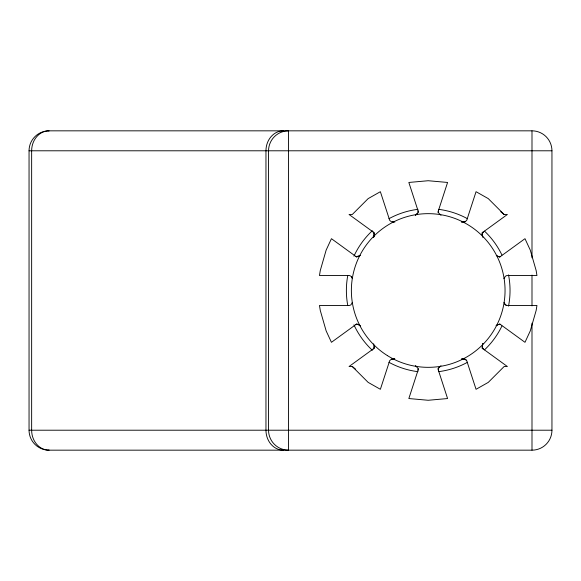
<?xml version="1.0" encoding="UTF-8"?>
<svg xmlns="http://www.w3.org/2000/svg" width="581" height="581" viewBox="0 0 581 581"><rect width="100%" height="100%" fill="white"/><g stroke="black" fill="none" stroke-linecap="round" stroke-linejoin="round"><path stroke-width="0.87" d="M482.462 344.845L482.274 347.46L483.21 348.963L482.252 347.256L482.651 344.192M438.343 210.881L438.633 212.915L440.986 215.268M418.08 370.119L417.783 368.085L415.43 365.732M373.924 236.285L374.149 233.54L373.213 232.037L374.171 233.744L373.888 236.416M373.881 236.423L373.772 236.801M373.728 236.925L373.561 237.418L373.765 236.808M482.651 344.199L482.862 343.574L482.695 344.075M437.871 212.341L447.581 182.456L428.212 180.727L408.842 182.456L418.552 212.341M418.552 368.659L408.842 398.544L428.212 400.273L447.581 398.544L437.871 368.659M352.217 302.919L352.391 302.505L350.968 304.793L349.653 305.446L319.47 305.468L320.276 310.472L326.152 330.909L331.439 342.311L356.857 323.835M504.206 278.081L504.032 278.495L505.448 276.207L506.77 275.554L536.953 275.532L536.147 270.528L530.271 250.091L524.984 238.689L499.558 257.165M415.829 214.977L415.43 215.268L417.783 212.915L418.08 210.881M440.986 365.732L438.633 368.085L438.343 370.119M417.601 213.212L416.199 214.679M438.822 367.788L439.882 366.611M360.365 255.284C360.213 255.981 355.819 257.209 355.993 256.482M496.058 325.716C496.21 325.019 500.597 323.799 500.423 324.518M481.961 232.945L507.387 214.469L504.177 214.527L500.742 211.738M374.454 348.055L349.036 366.531L352.239 366.473L355.674 369.262M496.486 325.425L498.389 324.481L500.038 324.38M462.098 222.124L461.59 222.109L465.054 221.739L466.703 220.402L476.05 191.701L488.28 198.622L504.177 214.527M359.719 255.72L356.385 256.62M394.325 358.876L394.833 358.891L391.369 359.261L389.713 360.598L380.373 389.299L368.143 382.378L352.239 366.473M465.054 221.739L463.507 222.065M391.369 359.261L392.916 358.935M394.833 222.109L391.369 221.739L389.713 220.402L380.373 191.701L368.143 198.622L352.239 214.527L349.036 214.469L374.454 232.945M531.993 130.834L49.007 130.834A19.957 19.957 0 0 0 29.05 150.791L29.05 430.209A19.957 19.957 0 0 0 49.007 450.166L531.993 450.166A19.957 19.957 0 0 0 551.95 430.209L551.95 150.791A19.957 19.957 0 0 0 531.993 130.834L531.993 257.841M29.05 150.791L551.95 150.791M29.05 430.209L551.95 430.209M504.032 302.505L505.216 304.56L506.77 305.446L536.953 305.468L536.147 310.472L530.271 330.909L524.984 342.311L499.558 323.835M393.366 222.102L392.495 222.007M463.5 358.935L461.59 358.891L465.054 359.261L466.703 360.598L476.05 389.299L488.28 382.378L504.177 366.473L507.387 366.531L481.961 348.055M463.928 358.993L464.706 359.152M496.276 255.437C495.702 255.364 500.161 257.608 500.611 256.388A15.433 5.512 62.4 0 1 498.164 256.562M360.569 325.868L357.838 324.416L355.812 324.612A15.433 5.512 62.4 0 1 358.259 324.438M498.113 256.424L497.314 256.068M358.303 324.576L358.855 324.808M465.054 359.261L466.383 360.111M506.211 305.294L505.695 304.996M356.857 257.165L331.439 238.689L326.152 250.091L320.276 270.528L319.47 275.532L349.653 275.554L351.2 276.44L352.391 278.495M415.829 366.03L416.199 366.32M505.448 304.793L504.78 303.994M351.425 276.709L352.217 278.081M504.577 303.66L504.206 302.919M482.862 237.418L482.223 233.896L483.21 232.037A15.781 5.643 45.5 0 0 482.092 234.477M373.648 343.829L374.193 347.104L373.213 348.963A15.781 5.643 45.5 0 0 374.331 346.523M482.317 235.465L482.223 234.579M374.164 345.964L374.2 346.421M531.993 275.074L531.993 305.926M531.993 323.159L531.993 450.166M49.007 131.059L49.007 130.834A19.957 17.372 90 0 0 31.643 150.791L31.643 430.209A19.957 17.372 90 0 0 49.007 450.166L49.007 449.941M283.325 450.166A19.957 17.372 -90 0 1 265.96 430.209L265.96 150.791A19.957 17.372 90 0 1 283.325 130.834M508.528 274.857A81.827 81.827 0 0 1 508.528 306.143M501.933 326.006A81.827 81.827 0 0 1 484.503 349.885M467.603 362.224A81.827 81.827 0 0 1 438.677 371.658M417.986 371.687A81.827 81.827 0 0 1 388.907 362.275M372.348 350.292A81.827 81.827 0 0 1 353.938 324.844M347.743 305.366A81.827 81.827 0 0 1 347.743 275.634M353.938 256.156A81.827 81.827 0 0 1 372.348 230.708M388.907 218.725A81.827 81.827 0 0 1 417.986 209.313M438.677 209.342A81.827 81.827 0 0 1 467.603 218.776M484.503 231.115A81.827 81.827 0 0 1 501.933 254.994M288.503 450.166L288.503 130.834A19.957 19.957 0 0 0 268.545 150.791L268.545 430.209A19.957 19.957 0 0 0 288.503 450.166M387.389 355.594A76.837 76.837 0 0 0 504.998 293.303A76.837 76.837 0 0 0 392.248 222.596A76.837 76.837 0 0 0 387.389 355.594"/></g></svg>
